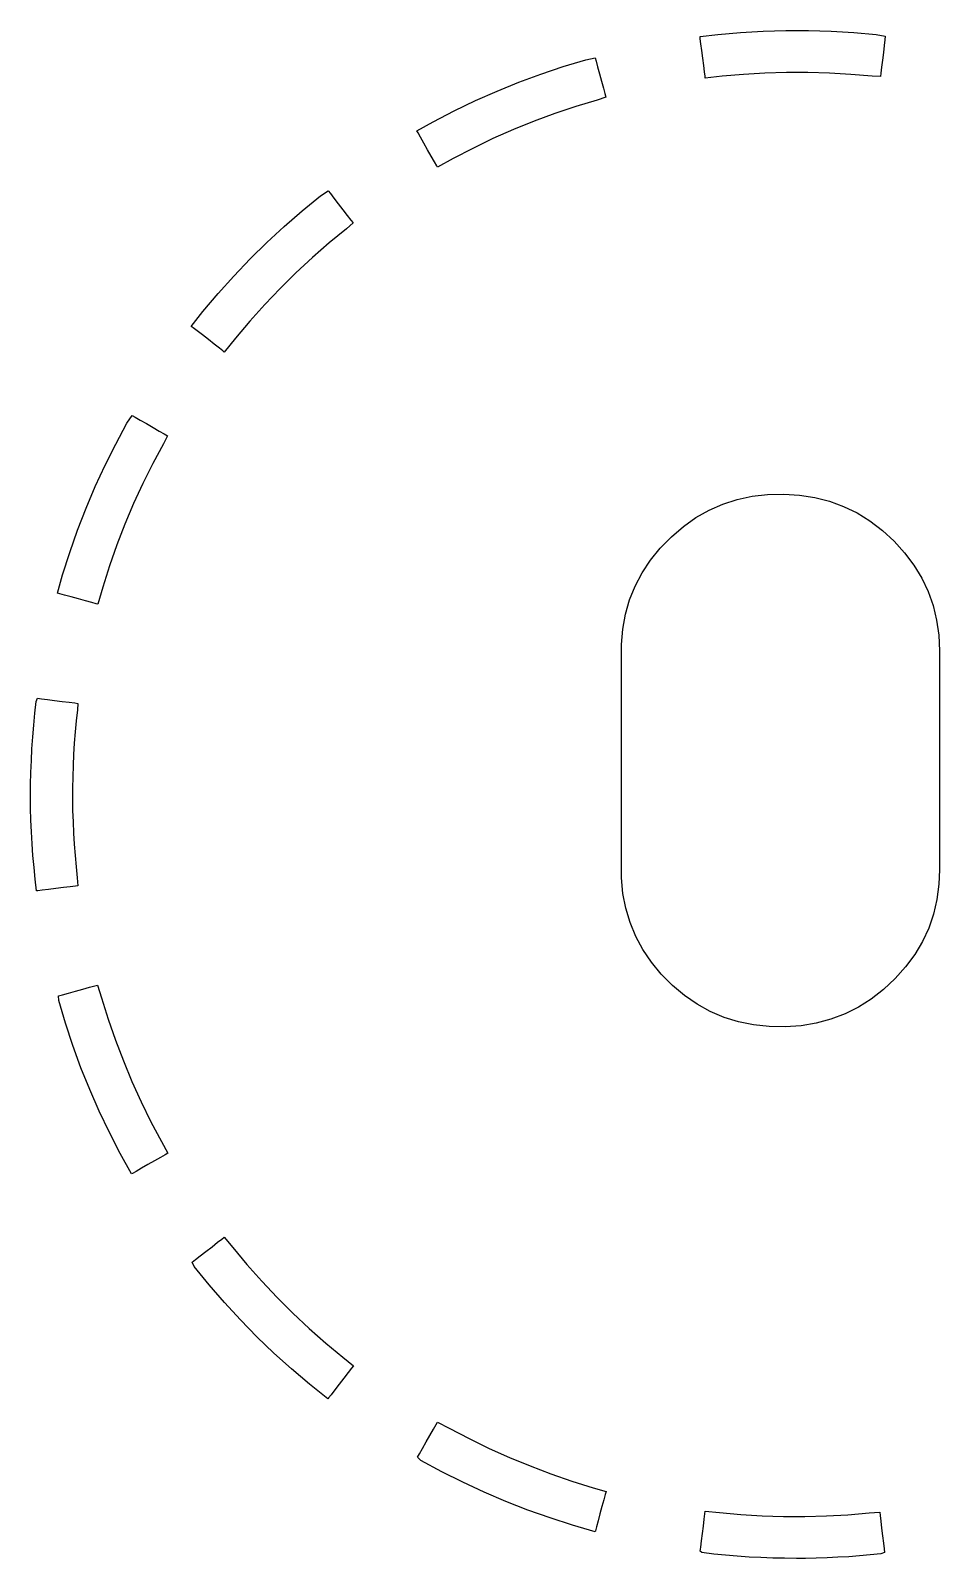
# Model space of a CAD drawing. Header units: metres. Extents: x 2022 to 2368, y 1788 to 2069.
# Drawn here: x 2288.51 to 2297.68, y 1836.89 to 1852.32 of the extents above; entities that cross this region are included whole.
import ezdxf

# ---------------------------------------------------------------- set-up
doc = ezdxf.new("R2010")
doc.units = ezdxf.units.M

msp = doc.modelspace()

# ---------------------------------------------------------------- linework, layer by layer
at = {"layer": 'COMPONENT0'}
for p, q in [((2295.265, 1852.258, 0.001), (2295.445, 1852.279, 0.001)), ((2295.267, 1852.234, 0.001), (2295.265, 1852.258, 0.001)), ((2295.274, 1852.184, 0.001), (2295.267, 1852.234, 0.001)), ((2295.282, 1852.117, 0.001), (2295.274, 1852.184, 0.001)), ((2295.445, 1852.279, 0.001), (2295.673, 1852.299, 0.001)), ((2295.673, 1852.299, 0.001), (2295.901, 1852.312, 0.001)), ((2295.901, 1852.312, 0.001), (2296.131, 1852.318, 0.001)), ((2296.131, 1852.318, 0.001), (2296.36, 1852.318, 0.001)), ((2296.36, 1852.318, 0.001), (2296.589, 1852.311, 0.001)), ((2296.589, 1852.311, 0.001), (2296.817, 1852.298, 0.001)), ((2296.817, 1852.298, 0.001), (2297.044, 1852.278, 0.001)), ((2297.044, 1852.278, 0.001), (2297.134, 1852.261, 0.001)), ((2297.123, 1852.168, 0.001), (2297.115, 1852.096, 0.001)), ((2297.13, 1852.226, 0.001), (2297.123, 1852.168, 0.001)), ((2297.134, 1852.261, 0.001), (2297.13, 1852.226, 0.001)), ((2293.884, 1851.955, 0.001), (2294.111, 1852.024, 0.001)), ((2294.111, 1852.024, 0.001), (2294.205, 1852.043, 0.001)), ((2294.205, 1852.043, 0.001), (2294.214, 1852.009, 0.001)), ((2295.292, 1852.041, 0.001), (2295.282, 1852.117, 0.001)), ((2295.301, 1851.966, 0.001), (2295.292, 1852.041, 0.001)), ((2297.106, 1852.019, 0.001), (2297.098, 1851.947, 0.001)), ((2297.115, 1852.096, 0.001), (2297.106, 1852.019, 0.001)), ((2293.435, 1851.797, 0.001), (2293.658, 1851.879, 0.001)), ((2293.658, 1851.879, 0.001), (2293.884, 1851.955, 0.001)), ((2294.214, 1852.009, 0.001), (2294.229, 1851.952, 0.001)), ((2294.229, 1851.952, 0.001), (2294.248, 1851.882, 0.001)), ((2294.248, 1851.882, 0.001), (2294.269, 1851.808, 0.001)), ((2295.309, 1851.901, 0.001), (2295.301, 1851.966, 0.001)), ((2295.315, 1851.856, 0.001), (2295.309, 1851.901, 0.001)), ((2295.703, 1851.876, 0.001), (2295.488, 1851.858, 0.001)), ((2295.92, 1851.889, 0.001), (2295.703, 1851.876, 0.001)), ((2296.136, 1851.895, 0.001), (2295.92, 1851.889, 0.001)), ((2296.353, 1851.895, 0.001), (2296.136, 1851.895, 0.001)), ((2296.57, 1851.888, 0.001), (2296.353, 1851.895, 0.001)), ((2296.786, 1851.875, 0.001), (2296.57, 1851.888, 0.001)), ((2297.001, 1851.856, 0.001), (2296.786, 1851.875, 0.001)), ((2297.091, 1851.889, 0.001), (2297.087, 1851.854, 0.001)), ((2297.098, 1851.947, 0.001), (2297.091, 1851.889, 0.001)), ((2292.997, 1851.611, 0.001), (2293.215, 1851.707, 0.001)), ((2293.215, 1851.707, 0.001), (2293.435, 1851.797, 0.001)), ((2294.269, 1851.808, 0.001), (2294.288, 1851.738, 0.001)), ((2294.288, 1851.738, 0.001), (2294.303, 1851.681, 0.001)), ((2295.317, 1851.839, 0.001), (2295.315, 1851.856, 0.001)), ((2295.488, 1851.858, 0.001), (2295.317, 1851.839, 0.001)), ((2297.087, 1851.854, 0.001), (2297.001, 1851.856, 0.001)), ((2292.783, 1851.508, 0.001), (2292.997, 1851.611, 0.001)), ((2294.012, 1851.552, 0.001), (2293.799, 1851.48, 0.001)), ((2294.227, 1851.617, 0.001), (2294.012, 1851.552, 0.001)), ((2294.312, 1851.647, 0.001), (2294.227, 1851.617, 0.001)), ((2294.303, 1851.681, 0.001), (2294.312, 1851.647, 0.001)), ((2292.405, 1851.305, 0.001), (2292.571, 1851.398, 0.001)), ((2292.571, 1851.398, 0.001), (2292.783, 1851.508, 0.001)), ((2293.588, 1851.402, 0.001), (2293.38, 1851.318, 0.001)), ((2293.799, 1851.48, 0.001), (2293.588, 1851.402, 0.001)), ((2292.417, 1851.285, 0.001), (2292.405, 1851.305, 0.001)), ((2292.442, 1851.241, 0.001), (2292.417, 1851.285, 0.001)), ((2293.38, 1851.318, 0.001), (2293.174, 1851.227, 0.001)), ((2292.475, 1851.182, 0.001), (2292.442, 1851.241, 0.001)), ((2292.513, 1851.115, 0.001), (2292.475, 1851.182, 0.001)), ((2292.551, 1851.05, 0.001), (2292.513, 1851.115, 0.001)), ((2292.972, 1851.129, 0.001), (2292.772, 1851.026, 0.001)), ((2293.174, 1851.227, 0.001), (2292.972, 1851.129, 0.001)), ((2292.583, 1850.993, 0.001), (2292.551, 1851.05, 0.001)), ((2292.606, 1850.953, 0.001), (2292.583, 1850.993, 0.001)), ((2292.614, 1850.938, 0.001), (2292.606, 1850.953, 0.001)), ((2292.772, 1851.026, 0.001), (2292.614, 1850.938, 0.001)), ((2291.247, 1850.497, 0.001), (2291.431, 1850.648, 0.001)), ((2291.431, 1850.648, 0.001), (2291.51, 1850.701, 0.001)), ((2291.51, 1850.701, 0.001), (2291.532, 1850.673, 0.001)), ((2291.532, 1850.673, 0.001), (2291.567, 1850.627, 0.001)), ((2291.567, 1850.627, 0.001), (2291.612, 1850.57, 0.001)), ((2291.067, 1850.341, 0.001), (2291.247, 1850.497, 0.001)), ((2291.612, 1850.57, 0.001), (2291.659, 1850.509, 0.001)), ((2291.659, 1850.509, 0.001), (2291.703, 1850.451, 0.001)), ((2290.892, 1850.179, 0.001), (2291.067, 1850.341, 0.001)), ((2291.694, 1850.316, 0.001), (2291.52, 1850.174, 0.001)), ((2291.761, 1850.377, 0.001), (2291.694, 1850.316, 0.001)), ((2291.703, 1850.451, 0.001), (2291.739, 1850.405, 0.001)), ((2291.739, 1850.405, 0.001), (2291.761, 1850.377, 0.001)), ((2290.723, 1850.012, 0.001), (2290.892, 1850.179, 0.001)), ((2291.52, 1850.174, 0.001), (2291.35, 1850.026, 0.001)), ((2290.559, 1849.84, 0.001), (2290.723, 1850.012, 0.001)), ((2291.35, 1850.026, 0.001), (2291.185, 1849.873, 0.001)), ((2291.185, 1849.873, 0.001), (2291.024, 1849.715, 0.001)), ((2290.399, 1849.663, 0.001), (2290.559, 1849.84, 0.001)), ((2291.024, 1849.715, 0.001), (2290.869, 1849.553, 0.001)), ((2290.246, 1849.482, 0.001), (2290.399, 1849.663, 0.001)), ((2290.869, 1849.553, 0.001), (2290.719, 1849.385, 0.001)), ((2290.128, 1849.332, 0.001), (2290.246, 1849.482, 0.001)), ((2290.146, 1849.318, 0.001), (2290.128, 1849.332, 0.001)), ((2290.186, 1849.287, 0.001), (2290.146, 1849.318, 0.001)), ((2290.24, 1849.245, 0.001), (2290.186, 1849.287, 0.001)), ((2290.3, 1849.198, 0.001), (2290.24, 1849.245, 0.001)), ((2290.719, 1849.385, 0.001), (2290.573, 1849.214, 0.001)), ((2290.36, 1849.152, 0.001), (2290.3, 1849.198, 0.001)), ((2290.411, 1849.112, 0.001), (2290.36, 1849.152, 0.001)), ((2290.447, 1849.084, 0.001), (2290.411, 1849.112, 0.001)), ((2290.461, 1849.073, 0.001), (2290.447, 1849.084, 0.001)), ((2290.573, 1849.214, 0.001), (2290.461, 1849.073, 0.001)), ((2289.365, 1848.143, 0.001), (2289.478, 1848.353, 0.001)), ((2289.478, 1848.353, 0.001), (2289.53, 1848.433, 0.001)), ((2289.53, 1848.433, 0.001), (2289.561, 1848.415, 0.001)), ((2289.561, 1848.415, 0.001), (2289.612, 1848.386, 0.001)), ((2289.612, 1848.386, 0.001), (2289.675, 1848.35, 0.001)), ((2289.675, 1848.35, 0.001), (2289.742, 1848.312, 0.001)), ((2289.742, 1848.312, 0.001), (2289.804, 1848.275, 0.001)), ((2289.804, 1848.275, 0.001), (2289.855, 1848.246, 0.001)), ((2289.886, 1848.228, 0.001), (2289.847, 1848.147, 0.001)), ((2289.855, 1848.246, 0.001), (2289.886, 1848.228, 0.001)), ((2289.258, 1847.93, 0.001), (2289.365, 1848.143, 0.001)), ((2289.847, 1848.147, 0.001), (2289.74, 1847.948, 0.001)), ((2289.159, 1847.714, 0.001), (2289.258, 1847.93, 0.001)), ((2289.74, 1847.948, 0.001), (2289.64, 1847.747, 0.001)), ((2289.066, 1847.495, 0.001), (2289.159, 1847.714, 0.001)), ((2289.64, 1847.747, 0.001), (2289.546, 1847.543, 0.001)), ((2289.546, 1847.543, 0.001), (2289.458, 1847.336, 0.001)), ((2288.98, 1847.273, 0.001), (2289.066, 1847.495, 0.001)), ((2288.901, 1847.048, 0.001), (2288.98, 1847.273, 0.001)), ((2289.458, 1847.336, 0.001), (2289.377, 1847.126, 0.001)), ((2289.377, 1847.126, 0.001), (2289.302, 1846.914, 0.001)), ((2288.829, 1846.822, 0.001), (2288.901, 1847.048, 0.001)), ((2288.777, 1846.638, 0.001), (2288.829, 1846.822, 0.001)), ((2289.302, 1846.914, 0.001), (2289.234, 1846.7, 0.001)), ((2288.8, 1846.632, 0.001), (2288.777, 1846.638, 0.001)), ((2288.849, 1846.619, 0.001), (2288.8, 1846.632, 0.001)), ((2288.915, 1846.601, 0.001), (2288.849, 1846.619, 0.001)), ((2289.234, 1846.7, 0.001), (2289.185, 1846.527, 0.001)), ((2288.988, 1846.581, 0.001), (2288.915, 1846.601, 0.001)), ((2289.061, 1846.561, 0.001), (2288.988, 1846.581, 0.001)), ((2289.124, 1846.544, 0.001), (2289.061, 1846.561, 0.001)), ((2289.168, 1846.532, 0.001), (2289.124, 1846.544, 0.001)), ((2289.185, 1846.527, 0.001), (2289.168, 1846.532, 0.001)), ((2288.548, 1845.426, 0.001), (2288.562, 1845.545, 0.001)), ((2288.562, 1845.545, 0.001), (2288.575, 1845.577, 0.001)), ((2288.575, 1845.577, 0.001), (2288.614, 1845.573, 0.001)), ((2288.614, 1845.573, 0.001), (2288.675, 1845.565, 0.001)), ((2288.675, 1845.565, 0.001), (2288.748, 1845.556, 0.001)), ((2288.748, 1845.556, 0.001), (2288.825, 1845.546, 0.001)), ((2288.825, 1845.546, 0.001), (2288.896, 1845.537, 0.001)), ((2288.896, 1845.537, 0.001), (2288.952, 1845.53, 0.001)), ((2288.537, 1845.307, 0.001), (2288.548, 1845.426, 0.001)), ((2288.952, 1845.53, 0.001), (2288.983, 1845.526, 0.001)), ((2288.978, 1845.462, 0.001), (2288.966, 1845.35, 0.001)), ((2288.983, 1845.526, 0.001), (2288.978, 1845.462, 0.001)), ((2288.527, 1845.188, 0.001), (2288.537, 1845.307, 0.001)), ((2288.955, 1845.237, 0.001), (2288.947, 1845.124, 0.001)), ((2288.966, 1845.35, 0.001), (2288.955, 1845.237, 0.001)), ((2288.519, 1845.068, 0.001), (2288.527, 1845.188, 0.001)), ((2288.947, 1845.124, 0.001), (2288.939, 1845.011, 0.001)), ((2288.508, 1844.828, 0.001), (2288.513, 1844.948, 0.001)), ((2288.513, 1844.948, 0.001), (2288.519, 1845.068, 0.001)), ((2288.939, 1845.011, 0.001), (2288.934, 1844.897, 0.001)), ((2288.506, 1844.708, 0.001), (2288.508, 1844.828, 0.001)), ((2288.931, 1844.784, 0.001), (2288.929, 1844.67, 0.001)), ((2288.934, 1844.897, 0.001), (2288.931, 1844.784, 0.001)), ((2288.505, 1844.588, 0.001), (2288.506, 1844.708, 0.001)), ((2288.929, 1844.67, 0.001), (2288.929, 1844.557, 0.001)), ((2288.506, 1844.468, 0.001), (2288.505, 1844.588, 0.001)), ((2288.509, 1844.348, 0.001), (2288.506, 1844.468, 0.001)), ((2288.929, 1844.557, 0.001), (2288.93, 1844.443, 0.001)), ((2288.514, 1844.228, 0.001), (2288.509, 1844.348, 0.001)), ((2288.93, 1844.443, 0.001), (2288.934, 1844.33, 0.001)), ((2288.934, 1844.33, 0.001), (2288.939, 1844.216, 0.001)), ((2288.521, 1844.108, 0.001), (2288.514, 1844.228, 0.001)), ((2288.939, 1844.216, 0.001), (2288.945, 1844.103, 0.001)), ((2288.529, 1843.989, 0.001), (2288.521, 1844.108, 0.001)), ((2288.945, 1844.103, 0.001), (2288.954, 1843.99, 0.001)), ((2288.54, 1843.869, 0.001), (2288.529, 1843.989, 0.001)), ((2288.552, 1843.75, 0.001), (2288.54, 1843.869, 0.001)), ((2288.954, 1843.99, 0.001), (2288.964, 1843.877, 0.001)), ((2288.964, 1843.877, 0.001), (2288.976, 1843.765, 0.001)), ((2288.566, 1843.632, 0.001), (2288.552, 1843.75, 0.001)), ((2288.984, 1843.685, 0.001), (2288.958, 1843.682, 0.001)), ((2288.976, 1843.765, 0.001), (2288.984, 1843.685, 0.001)), ((2288.579, 1843.634, 0.001), (2288.566, 1843.632, 0.001)), ((2288.622, 1843.639, 0.001), (2288.579, 1843.634, 0.001)), ((2288.685, 1843.647, 0.001), (2288.622, 1843.639, 0.001)), ((2288.759, 1843.657, 0.001), (2288.685, 1843.647, 0.001)), ((2288.836, 1843.666, 0.001), (2288.759, 1843.657, 0.001)), ((2288.905, 1843.675, 0.001), (2288.836, 1843.666, 0.001)), ((2288.958, 1843.682, 0.001), (2288.905, 1843.675, 0.001)), ((2288.887, 1842.601, 0.001), (2288.959, 1842.621, 0.001)), ((2288.959, 1842.621, 0.001), (2289.033, 1842.641, 0.001)), ((2289.033, 1842.641, 0.001), (2289.101, 1842.66, 0.001)), ((2289.101, 1842.66, 0.001), (2289.154, 1842.674, 0.001)), ((2289.154, 1842.674, 0.001), (2289.182, 1842.682, 0.001)), ((2289.182, 1842.682, 0.001), (2289.222, 1842.553, 0.001)), ((2288.788, 1842.574, 0.001), (2288.827, 1842.585, 0.001)), ((2288.79, 1842.525, 0.001), (2288.788, 1842.574, 0.001)), ((2288.857, 1842.297, 0.001), (2288.79, 1842.525, 0.001)), ((2288.827, 1842.585, 0.001), (2288.887, 1842.601, 0.001)), ((2289.222, 1842.553, 0.001), (2289.289, 1842.339, 0.001)), ((2288.932, 1842.072, 0.001), (2288.857, 1842.297, 0.001)), ((2289.289, 1842.339, 0.001), (2289.362, 1842.126, 0.001)), ((2289.014, 1841.848, 0.001), (2288.932, 1842.072, 0.001)), ((2289.362, 1842.126, 0.001), (2289.442, 1841.916, 0.001)), ((2289.103, 1841.628, 0.001), (2289.014, 1841.848, 0.001)), ((2289.442, 1841.916, 0.001), (2289.528, 1841.709, 0.001)), ((2289.528, 1841.709, 0.001), (2289.621, 1841.504, 0.001)), ((2289.198, 1841.41, 0.001), (2289.103, 1841.628, 0.001)), ((2289.301, 1841.195, 0.001), (2289.198, 1841.41, 0.001)), ((2289.621, 1841.504, 0.001), (2289.72, 1841.302, 0.001)), ((2289.72, 1841.302, 0.001), (2289.826, 1841.104, 0.001)), ((2289.409, 1840.983, 0.001), (2289.301, 1841.195, 0.001)), ((2289.826, 1841.104, 0.001), (2289.89, 1840.984, 0.001)), ((2289.525, 1840.775, 0.001), (2289.409, 1840.983, 0.001)), ((2289.816, 1840.942, 0.001), (2289.755, 1840.907, 0.001)), ((2289.864, 1840.969, 0.001), (2289.816, 1840.942, 0.001)), ((2289.89, 1840.984, 0.001), (2289.864, 1840.969, 0.001)), ((2289.535, 1840.78, 0.001), (2289.525, 1840.775, 0.001)), ((2289.57, 1840.801, 0.001), (2289.535, 1840.78, 0.001)), ((2289.624, 1840.832, 0.001), (2289.57, 1840.801, 0.001)), ((2289.688, 1840.869, 0.001), (2289.624, 1840.832, 0.001)), ((2289.755, 1840.907, 0.001), (2289.688, 1840.869, 0.001)), ((2290.436, 1840.118, 0.001), (2290.459, 1840.137, 0.001)), ((2290.459, 1840.137, 0.001), (2290.546, 1840.033, 0.001)), ((2290.218, 1839.949, 0.001), (2290.276, 1839.994, 0.001)), ((2290.276, 1839.994, 0.001), (2290.337, 1840.041, 0.001)), ((2290.337, 1840.041, 0.001), (2290.393, 1840.085, 0.001)), ((2290.393, 1840.085, 0.001), (2290.436, 1840.118, 0.001)), ((2290.546, 1840.033, 0.001), (2290.69, 1839.86, 0.001)), ((2290.137, 1839.885, 0.001), (2290.169, 1839.91, 0.001)), ((2290.157, 1839.841, 0.001), (2290.137, 1839.885, 0.001)), ((2290.307, 1839.656, 0.001), (2290.157, 1839.841, 0.001)), ((2290.169, 1839.91, 0.001), (2290.218, 1839.949, 0.001)), ((2290.69, 1839.86, 0.001), (2290.839, 1839.692, 0.001)), ((2290.839, 1839.692, 0.001), (2290.994, 1839.528, 0.001)), ((2290.463, 1839.477, 0.001), (2290.307, 1839.656, 0.001)), ((2290.994, 1839.528, 0.001), (2291.153, 1839.37, 0.001)), ((2290.624, 1839.302, 0.001), (2290.463, 1839.477, 0.001)), ((2291.153, 1839.37, 0.001), (2291.317, 1839.216, 0.001)), ((2290.791, 1839.132, 0.001), (2290.624, 1839.302, 0.001)), ((2291.317, 1839.216, 0.001), (2291.486, 1839.067, 0.001)), ((2290.962, 1838.967, 0.001), (2290.791, 1839.132, 0.001)), ((2291.486, 1839.067, 0.001), (2291.659, 1838.924, 0.001)), ((2291.139, 1838.808, 0.001), (2290.962, 1838.967, 0.001)), ((2291.659, 1838.924, 0.001), (2291.764, 1838.838, 0.001)), ((2291.321, 1838.654, 0.001), (2291.139, 1838.808, 0.001)), ((2291.712, 1838.771, 0.001), (2291.669, 1838.715, 0.001)), ((2291.745, 1838.814, 0.001), (2291.712, 1838.771, 0.001)), ((2291.764, 1838.838, 0.001), (2291.745, 1838.814, 0.001)), ((2291.507, 1838.505, 0.001), (2291.321, 1838.654, 0.001)), ((2291.577, 1838.596, 0.001), (2291.539, 1838.546, 0.001)), ((2291.622, 1838.654, 0.001), (2291.577, 1838.596, 0.001)), ((2291.669, 1838.715, 0.001), (2291.622, 1838.654, 0.001)), ((2291.514, 1838.514, 0.001), (2291.507, 1838.505, 0.001)), ((2291.539, 1838.546, 0.001), (2291.514, 1838.514, 0.001)), ((2292.499, 1838.07, 0.001), (2292.537, 1838.136, 0.001)), ((2292.537, 1838.136, 0.001), (2292.572, 1838.198, 0.001)), ((2292.572, 1838.198, 0.001), (2292.599, 1838.245, 0.001)), ((2292.599, 1838.245, 0.001), (2292.614, 1838.271, 0.001)), ((2292.614, 1838.271, 0.001), (2292.733, 1838.208, 0.001)), ((2292.733, 1838.208, 0.001), (2292.932, 1838.103, 0.001)), ((2292.431, 1837.951, 0.001), (2292.462, 1838.005, 0.001)), ((2292.462, 1838.005, 0.001), (2292.499, 1838.07, 0.001)), ((2292.932, 1838.103, 0.001), (2293.135, 1838.005, 0.001)), ((2293.135, 1838.005, 0.001), (2293.34, 1837.912, 0.001)), ((2292.411, 1837.916, 0.001), (2292.431, 1837.951, 0.001)), ((2292.447, 1837.882, 0.001), (2292.411, 1837.916, 0.001)), ((2292.656, 1837.769, 0.001), (2292.447, 1837.882, 0.001)), ((2293.34, 1837.912, 0.001), (2293.548, 1837.827, 0.001)), ((2293.548, 1837.827, 0.001), (2293.758, 1837.747, 0.001)), ((2292.869, 1837.662, 0.001), (2292.656, 1837.769, 0.001)), ((2293.758, 1837.747, 0.001), (2293.971, 1837.674, 0.001)), ((2293.971, 1837.674, 0.001), (2294.186, 1837.608, 0.001)), ((2293.085, 1837.562, 0.001), (2292.869, 1837.662, 0.001)), ((2293.304, 1837.468, 0.001), (2293.085, 1837.562, 0.001)), ((2294.186, 1837.608, 0.001), (2294.315, 1837.569, 0.001)), ((2294.307, 1837.54, 0.001), (2294.292, 1837.487, 0.001)), ((2294.315, 1837.569, 0.001), (2294.307, 1837.54, 0.001)), ((2293.525, 1837.382, 0.001), (2293.304, 1837.468, 0.001)), ((2293.75, 1837.302, 0.001), (2293.525, 1837.382, 0.001)), ((2294.274, 1837.419, 0.001), (2294.254, 1837.345, 0.001)), ((2294.292, 1837.487, 0.001), (2294.274, 1837.419, 0.001)), ((2295.313, 1837.344, 0.001), (2295.317, 1837.372, 0.001)), ((2295.317, 1837.372, 0.001), (2295.46, 1837.358, 0.001)), ((2296.972, 1837.353, 0.001), (2297.08, 1837.36, 0.001)), ((2297.08, 1837.36, 0.001), (2297.083, 1837.327, 0.001)), ((2293.976, 1837.229, 0.001), (2293.75, 1837.302, 0.001)), ((2294.205, 1837.163, 0.001), (2293.976, 1837.229, 0.001)), ((2294.218, 1837.213, 0.001), (2294.208, 1837.174, 0.001)), ((2294.235, 1837.273, 0.001), (2294.218, 1837.213, 0.001)), ((2294.254, 1837.345, 0.001), (2294.235, 1837.273, 0.001)), ((2295.288, 1837.145, 0.001), (2295.298, 1837.221, 0.001)), ((2295.298, 1837.221, 0.001), (2295.307, 1837.291, 0.001)), ((2295.307, 1837.291, 0.001), (2295.313, 1837.344, 0.001)), ((2295.46, 1837.358, 0.001), (2295.675, 1837.338, 0.001)), ((2295.675, 1837.338, 0.001), (2295.891, 1837.325, 0.001)), ((2295.891, 1837.325, 0.001), (2296.107, 1837.318, 0.001)), ((2296.107, 1837.318, 0.001), (2296.324, 1837.318, 0.001)), ((2296.324, 1837.318, 0.001), (2296.541, 1837.323, 0.001)), ((2296.541, 1837.323, 0.001), (2296.757, 1837.335, 0.001)), ((2296.757, 1837.335, 0.001), (2296.972, 1837.353, 0.001)), ((2297.083, 1837.327, 0.001), (2297.09, 1837.271, 0.001)), ((2297.09, 1837.271, 0.001), (2297.098, 1837.199, 0.001)), ((2294.208, 1837.174, 0.001), (2294.205, 1837.163, 0.001)), ((2295.271, 1837.008, 0.001), (2295.279, 1837.071, 0.001)), ((2295.279, 1837.071, 0.001), (2295.288, 1837.145, 0.001)), ((2297.098, 1837.199, 0.001), (2297.107, 1837.122, 0.001)), ((2297.107, 1837.122, 0.001), (2297.115, 1837.049, 0.001)), ((2295.266, 1836.966, 0.001), (2295.271, 1837.008, 0.001)), ((2295.284, 1836.952, 0.001), (2295.266, 1836.966, 0.001)), ((2295.402, 1836.938, 0.001), (2295.284, 1836.952, 0.001)), ((2295.521, 1836.926, 0.001), (2295.402, 1836.938, 0.001)), ((2295.64, 1836.916, 0.001), (2295.521, 1836.926, 0.001)), ((2295.759, 1836.908, 0.001), (2295.64, 1836.916, 0.001)), ((2295.879, 1836.902, 0.001), (2295.759, 1836.908, 0.001)), ((2295.998, 1836.897, 0.001), (2295.879, 1836.902, 0.001)), ((2296.118, 1836.895, 0.001), (2295.998, 1836.897, 0.001)), ((2296.547, 1836.9, 0.001), (2296.438, 1836.896, 0.001)), ((2296.656, 1836.905, 0.001), (2296.547, 1836.9, 0.001)), ((2296.766, 1836.911, 0.001), (2296.656, 1836.905, 0.001)), ((2296.874, 1836.919, 0.001), (2296.766, 1836.911, 0.001)), ((2296.983, 1836.929, 0.001), (2296.874, 1836.919, 0.001)), ((2297.091, 1836.94, 0.001), (2296.983, 1836.929, 0.001)), ((2297.126, 1836.952, 0.001), (2297.091, 1836.94, 0.001)), ((2297.115, 1837.049, 0.001), (2297.122, 1836.99, 0.001)), ((2297.122, 1836.99, 0.001), (2297.126, 1836.952, 0.001)), ((2296.237, 1836.894, 0.001), (2296.118, 1836.895, 0.001)), ((2296.328, 1836.894, 0.001), (2296.237, 1836.894, 0.001)), ((2296.438, 1836.896, 0.001), (2296.328, 1836.894, 0.001))]:
    msp.add_line(p, q, dxfattribs=at)
at = {"layer": 'COMPONENT1'}
for p, q in [((2295.494, 1847.537, 0.001), (2295.639, 1847.583, 0.001)), ((2295.639, 1847.583, 0.001), (2295.789, 1847.616, 0.001)), ((2295.789, 1847.616, 0.001), (2295.946, 1847.634, 0.001)), ((2295.946, 1847.634, 0.001), (2296.109, 1847.639, 0.001)), ((2296.109, 1847.639, 0.001), (2296.269, 1847.629, 0.001)), ((2296.269, 1847.629, 0.001), (2296.423, 1847.605, 0.001)), ((2296.423, 1847.605, 0.001), (2296.571, 1847.566, 0.001)), ((2296.571, 1847.566, 0.001), (2296.714, 1847.514, 0.001)), ((2295.096, 1847.312, 0.001), (2295.223, 1847.401, 0.001)), ((2295.223, 1847.401, 0.001), (2295.355, 1847.476, 0.001)), ((2295.355, 1847.476, 0.001), (2295.494, 1847.537, 0.001)), ((2296.714, 1847.514, 0.001), (2296.85, 1847.448, 0.001)), ((2296.85, 1847.448, 0.001), (2296.98, 1847.367, 0.001)), ((2294.975, 1847.208, 0.001), (2295.096, 1847.312, 0.001)), ((2296.98, 1847.367, 0.001), (2297.105, 1847.272, 0.001)), ((2297.105, 1847.272, 0.001), (2297.223, 1847.163, 0.001)), ((2294.763, 1846.971, 0.001), (2294.862, 1847.093, 0.001)), ((2294.862, 1847.093, 0.001), (2294.975, 1847.208, 0.001)), ((2297.223, 1847.163, 0.001), (2297.33, 1847.045, 0.001)), ((2294.679, 1846.843, 0.001), (2294.763, 1846.971, 0.001)), ((2297.33, 1847.045, 0.001), (2297.424, 1846.921, 0.001)), ((2294.609, 1846.71, 0.001), (2294.679, 1846.843, 0.001)), ((2297.424, 1846.921, 0.001), (2297.502, 1846.791, 0.001)), ((2297.502, 1846.791, 0.001), (2297.567, 1846.655, 0.001)), ((2294.553, 1846.571, 0.001), (2294.609, 1846.71, 0.001)), ((2297.567, 1846.655, 0.001), (2297.617, 1846.514, 0.001)), ((2294.511, 1846.426, 0.001), (2294.553, 1846.571, 0.001)), ((2297.617, 1846.514, 0.001), (2297.653, 1846.367, 0.001)), ((2294.484, 1846.275, 0.001), (2294.511, 1846.426, 0.001)), ((2297.653, 1846.367, 0.001), (2297.674, 1846.214, 0.001)), ((2294.471, 1846.119, 0.001), (2294.484, 1846.275, 0.001)), ((2297.674, 1846.214, 0.001), (2297.681, 1846.055, 0.001)), ((2294.47, 1846.02, 0.001), (2294.471, 1846.119, 0.001)), ((2294.47, 1845.83, 0.001), (2294.47, 1846.02, 0.001)), ((2297.681, 1846.055, 0.001), (2297.681, 1845.962, 0.001)), ((2297.681, 1845.962, 0.001), (2297.681, 1845.717, 0.001)), ((2294.47, 1845.518, 0.001), (2294.47, 1845.83, 0.001)), ((2297.681, 1845.717, 0.001), (2297.681, 1845.37, 0.001)), ((2294.47, 1845.133, 0.001), (2294.47, 1845.518, 0.001)), ((2297.681, 1845.37, 0.001), (2297.681, 1844.97, 0.001)), ((2294.47, 1844.726, 0.001), (2294.47, 1845.133, 0.001)), ((2297.681, 1844.97, 0.001), (2297.681, 1844.567, 0.001)), ((2294.47, 1844.346, 0.001), (2294.47, 1844.726, 0.001)), ((2297.681, 1844.567, 0.001), (2297.681, 1844.213, 0.001)), ((2294.47, 1844.043, 0.001), (2294.47, 1844.346, 0.001)), ((2297.681, 1844.213, 0.001), (2297.681, 1843.955, 0.001)), ((2294.47, 1843.868, 0.001), (2294.47, 1844.043, 0.001)), ((2294.472, 1843.764, 0.001), (2294.47, 1843.868, 0.001)), ((2297.681, 1843.845, 0.001), (2297.676, 1843.701, 0.001)), ((2297.681, 1843.955, 0.001), (2297.681, 1843.845, 0.001)), ((2294.486, 1843.608, 0.001), (2294.472, 1843.764, 0.001)), ((2297.676, 1843.701, 0.001), (2297.656, 1843.547, 0.001)), ((2294.515, 1843.457, 0.001), (2294.486, 1843.608, 0.001)), ((2297.656, 1843.547, 0.001), (2297.621, 1843.399, 0.001)), ((2294.558, 1843.313, 0.001), (2294.515, 1843.457, 0.001)), ((2297.621, 1843.399, 0.001), (2297.573, 1843.257, 0.001)), ((2294.615, 1843.174, 0.001), (2294.558, 1843.313, 0.001)), ((2297.573, 1843.257, 0.001), (2297.509, 1843.121, 0.001)), ((2294.687, 1843.041, 0.001), (2294.615, 1843.174, 0.001)), ((2297.509, 1843.121, 0.001), (2297.432, 1842.991, 0.001)), ((2294.773, 1842.914, 0.001), (2294.687, 1843.041, 0.001)), ((2294.873, 1842.792, 0.001), (2294.773, 1842.914, 0.001)), ((2297.432, 1842.991, 0.001), (2297.34, 1842.867, 0.001)), ((2294.986, 1842.677, 0.001), (2294.873, 1842.792, 0.001)), ((2297.34, 1842.867, 0.001), (2297.234, 1842.748, 0.001)), ((2295.107, 1842.576, 0.001), (2294.986, 1842.677, 0.001)), ((2297.117, 1842.637, 0.001), (2296.993, 1842.541, 0.001)), ((2297.234, 1842.748, 0.001), (2297.117, 1842.637, 0.001)), ((2295.234, 1842.488, 0.001), (2295.107, 1842.576, 0.001)), ((2295.367, 1842.415, 0.001), (2295.234, 1842.488, 0.001)), ((2296.863, 1842.459, 0.001), (2296.728, 1842.391, 0.001)), ((2296.993, 1842.541, 0.001), (2296.863, 1842.459, 0.001)), ((2295.507, 1842.356, 0.001), (2295.367, 1842.415, 0.001)), ((2295.652, 1842.311, 0.001), (2295.507, 1842.356, 0.001)), ((2295.804, 1842.28, 0.001), (2295.652, 1842.311, 0.001)), ((2296.438, 1842.297, 0.001), (2296.284, 1842.271, 0.001)), ((2296.586, 1842.337, 0.001), (2296.438, 1842.297, 0.001)), ((2296.728, 1842.391, 0.001), (2296.586, 1842.337, 0.001)), ((2295.962, 1842.263, 0.001), (2295.804, 1842.28, 0.001)), ((2296.125, 1842.26, 0.001), (2295.962, 1842.263, 0.001)), ((2296.284, 1842.271, 0.001), (2296.125, 1842.26, 0.001))]:
    msp.add_line(p, q, dxfattribs=at)

doc.saveas('drawing.dxf')
